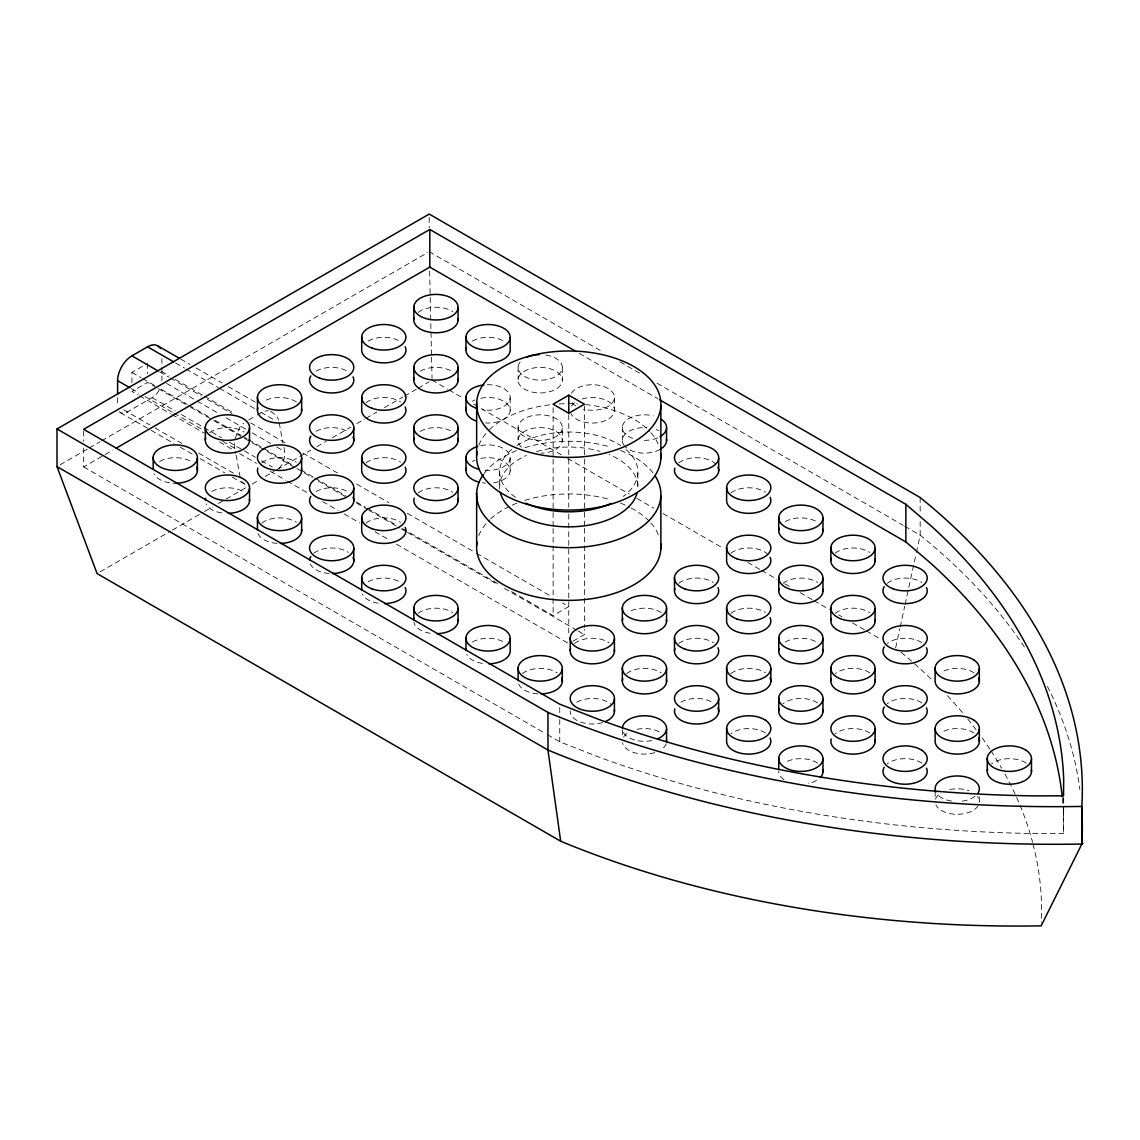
<?xml version="1.0" encoding="UTF-8"?>
<svg xmlns="http://www.w3.org/2000/svg" width="1140" height="1140" viewBox="0 0 1140 1140"><rect width="100%" height="100%" fill="white"/><g stroke="black" fill="none" stroke-linecap="round" stroke-linejoin="round"><path stroke-width="0.75" stroke-dasharray="5 3.75" d="M547.428 734.673L559.754 741.798L597.075 756.404A849.785 490.613 0 0 0 1034.92 833.511L1063.52 833.44L1063.691 806.635M895.669 647.819L899.816 628.753M900.187 627.014L904.718 606.224M905.089 604.485L916.019 554.211M916.403 552.472L920.165 535.144L920.165 519.755M234.926 439.085L239.714 427.386A19.836 13.78 -73 0 1 243.647 423.139M278.815 468.383C285.428 462.47 285.599 452.651 283.19 444.714M131.941 382.784L131.941 372.395L146.148 364.187M159.044 390.365A13.822 7.98 -60 0 1 152.133 397.661L127.381 411.953A13.822 7.98 -60 0 1 119.244 411.626M60.078 464.807L87.766 448.818M89.305 447.934L100.064 441.722M101.602 440.824L427.671 252.581M83.676 448.12L83.676 466.93L103.683 455.387M105.222 454.504L112.903 450.058M248.691 419.976L255.802 415.872M257.227 415.046L261.488 412.58A19.836 13.78 -73 0 1 268.37 410.842M100.149 571.796L170.786 531.012M172.325 530.129L203.048 512.387M204.573 511.504L212.254 507.072M218.395 503.524L224.552 499.976M226.076 499.092L249.119 485.782M252.182 484.016L259.478 479.812M265.292 476.449L274.042 471.404M276.949 469.723L310.736 450.214M316.877 446.666L326.097 441.351M332.239 437.803L350.664 427.158M356.806 423.61L364.487 419.178M366.026 418.295L376.77 412.082M384.451 407.65L402.89 397.019M404.415 396.122L416.713 389.039M418.238 388.142L428.996 381.943M511.618 591.603L553.128 615.572L568.76 606.537L562.619 602.989M573.021 641.179L584.407 634.61L584.407 629.294M232.346 477.232L246.368 485.027M270.565 411.255L276.108 415.316A21.29 14.777 -73 0 1 278.502 420.019M429.21 251.684L603.117 352.103M620.046 361.865L641.606 374.305M656.996 383.197L903.236 525.369M904.775 526.253L920.165 535.144A870.561 502.612 0 0 1 1024.646 647.378M579.263 353.371L657.837 398.729M921.875 642.718L919.538 641.364A22.116 12.768 0 0 0 887.305 643.473M974.002 672.814L971.665 671.474A22.116 12.768 0 0 0 941.597 672.116M432.06 380.161L447.464 389.053M449.003 389.951L462.868 397.945M473.656 404.173L561.436 454.86M567.606 458.423L629.209 493.991M636.918 498.436L653.847 508.212M663.095 513.556L723.159 548.226M747.812 562.462L760.123 569.572M761.663 570.456L777.067 579.348M784.776 583.794L790.932 587.356M800.166 592.686L812.492 599.811M814.031 600.695L829.435 609.587M838.684 614.916L841.762 616.697M852.535 622.924L864.861 630.035M866.4 630.933L880.265 638.927M869.735 672.814L867.398 671.474A22.116 12.768 0 0 0 835.178 673.569M921.875 702.91L919.538 701.57A22.116 12.768 0 0 0 887.305 703.665M974.002 733.006L971.665 731.666A22.116 12.768 0 0 0 941.597 732.308M1026.128 763.102L1023.791 761.762A22.116 12.768 0 0 0 991.572 763.857M296.315 401.95L293.978 400.596A22.116 12.768 0 0 0 263.924 401.251M661.228 612.622L658.892 611.268A22.116 12.768 0 0 0 628.824 611.923M817.608 702.91L815.271 701.57A22.116 12.768 0 0 0 783.052 703.665M869.735 733.006L867.398 731.666A22.116 12.768 0 0 0 835.178 733.761M921.875 763.102L919.538 761.762A22.116 12.768 0 0 0 887.305 763.857M180.69 359.086L189.881 364.387M196.009 367.921L222.058 382.955M228.185 386.503L255.759 402.42M175.617 363.005L184.523 368.149M186.062 369.032L218.395 387.7M219.792 388.512L255.332 409.032M260.918 412.253L274.626 420.176M161.41 371.355L169.09 375.787M175.246 379.349L202.92 395.324M204.445 396.207L233.657 413.065M250.572 422.826L285.926 443.246M302.827 453.007L338.181 473.414M356.635 484.072L388.911 502.697M407.351 513.356L474.995 552.401M476.534 553.285L551.846 596.776M159.643 371.839L168.877 377.169M170.416 378.067L201.21 395.837M207.366 399.399L232.004 413.62M166.511 383.382L195.595 400.183M197.135 401.066L218.566 413.45M226.233 417.867L246.14 429.353M252.268 432.901L270.636 443.503M276.764 447.037L284.43 451.469M765.481 733.006L763.144 731.666A22.116 12.768 0 0 0 730.925 733.761M817.608 763.102L815.271 761.762A22.116 12.768 0 0 0 785.203 762.404M131.941 372.395L141.161 377.725M142.7 378.608L154.997 385.705M161.139 389.253L187.273 404.344M188.812 405.227L208.791 416.77M214.947 420.318L241.082 435.409M242.606 436.292L247.223 438.957M248.762 439.841L262.599 447.835M264.138 448.718L291.797 464.693M301.031 470.022L313.329 477.118M314.854 478.002L345.605 495.757M356.364 501.971L365.584 507.3M367.123 508.184L396.335 525.041M402.477 528.59L497.781 583.623M156.807 387.743L147.573 382.413L131.941 391.433L138.083 394.996M158.346 388.626L189.097 406.382M190.637 407.279L212.183 419.705M213.707 420.589L242.934 437.461M244.473 438.358L250.629 441.907M252.168 442.79L295.232 467.657M296.77 468.54L312.146 477.432M318.302 480.98L347.529 497.852M356.763 503.182L367.522 509.395M369.061 510.278L399.827 528.048M401.366 528.932L405.982 531.596M407.522 532.48L498.266 584.877M504.422 588.425L576.712 630.164M578.251 631.061L584.407 634.61M152.133 397.661L175.246 410.999M181.417 414.561L221.474 437.689M229.183 442.135L255.374 457.268M261.544 460.817L272.332 467.044M131.314 388.583L138.923 392.986M145.022 396.506L172.439 412.338M173.964 413.207L204.431 430.806M222.699 441.351L234.897 448.391L235.809 453.449M139.621 395.879L170.387 413.635M171.926 414.532L204.231 433.172M219.607 442.049L233.458 450.043M239.599 453.606L256.529 463.367M270.365 471.361L285.741 480.239M287.28 481.123L308.826 493.563M322.663 501.557L338.038 510.435M344.195 513.983L359.57 522.861M374.96 531.739L388.797 539.733M396.492 544.179L568.76 643.63M123.733 409.844L149.767 424.878M155.111 427.97L181.916 443.446M198.773 453.178L233.985 473.513M120.47 412.637L149.582 429.452M151.121 430.336L174.107 443.603M180.234 447.151L194.028 455.117M200.156 458.651L224.68 472.815M83.676 466.93L545.889 733.79M244.601 484.315L241.737 481.436M279.2 422.812L282.891 443.032M236.123 455.131L240.113 477.047M429.637 271.049L430.193 295.688M430.222 297.454L431.519 355.523M431.561 357.29L432.032 378.409M1063.691 798.085L1063.691 804.926M1063.52 797.53L1063.52 807.79M1063.52 809.5L1063.52 833.44M979.331 797.216L979.331 802.004A22.116 12.768 0 0 0 977.507 796.433M935.128 791.459L935.128 799.453M920.165 497.524L920.165 512.914M637.844 473.157L637.844 488.205A69.112 39.9 0 0 0 609.031 454.532M622.355 427.101L622.355 439.897M622.355 729.671L622.355 736.069M614.432 397.96L614.432 410.756M584.407 405.968L584.407 457.368M584.407 459.135L584.407 510.535M584.407 512.316L584.407 526.495M584.407 528.262L584.407 627.513M568.76 414.703L568.76 457.525M568.76 459.107L568.76 507.157M568.76 514.168L568.76 632.999M562.305 367.864L562.305 380.66A22.116 12.768 0 0 1 528.433 390.992A22.116 12.768 0 0 1 529.872 368.89A22.116 12.768 0 0 1 562.305 380.66M562.305 428.056A22.116 12.768 0 0 1 528.433 438.401A22.116 12.768 0 0 1 529.872 416.299A22.116 12.768 0 0 1 562.305 428.056L562.305 440.852M559.754 707.598L559.754 717.858M559.754 719.568L559.754 741.798M553.128 407.75L553.128 457.482M553.128 459.249L553.128 510.763M553.128 512.544L553.128 526.751M553.128 528.533L553.128 615.572M518.101 366.909L518.101 379.705M518.101 427.101L518.101 439.897M510.178 397.96L510.178 410.756M510.178 458.152L510.178 470.948M499.676 470.649L499.676 485.711M429.21 217.484L429.21 227.743M161.909 358.516L161.909 380.732M147.573 363.375L147.573 373.749M117.605 397.76L117.605 406.31M83.676 431.02L83.676 441.28M1047.489 686.522A870.561 502.612 0 0 1 1079.836 789.336M901.127 652.294A783.508 452.352 0 0 1 933.119 681.093M947.454 695.742A783.508 452.352 0 0 1 963.457 713.811M967.774 719.041A783.508 452.352 0 0 1 976.04 729.614M982.124 737.865A783.508 452.352 0 0 1 990.005 749.308M990.959 750.747A783.508 452.352 0 0 1 1001.661 768.16M1004.953 774.017A783.508 452.352 0 0 1 1019.331 803.672M1020.001 805.268A783.508 452.352 0 0 1 1032.598 842.332M1033.011 843.956A783.508 452.352 0 0 1 1041.347 922.317M1062.423 798.485A852.136 491.967 0 0 1 1063.264 808.531M1063.378 810.198A852.136 491.967 0 0 1 1063.691 816.895M234.897 448.391A21.29 14.777 -73 0 1 234.555 442.263M785.203 521.635A22.116 12.768 0 0 1 817.608 522.334M835.178 553.171A22.116 12.768 0 0 1 869.735 552.43M887.305 583.281A22.116 12.768 0 0 1 921.875 582.526M730.925 553.171A22.116 12.768 0 0 1 767.448 553.969M783.052 583.281A22.116 12.768 0 0 1 817.608 582.526M678.799 583.281A22.116 12.768 0 0 1 713.355 582.526M730.925 613.377A22.116 12.768 0 0 1 765.481 612.622M678.799 643.473A22.116 12.768 0 0 1 713.355 642.718M730.925 673.569A22.116 12.768 0 0 1 765.481 672.814M574.532 643.473A22.116 12.768 0 0 1 609.102 642.718M626.672 673.569A22.116 12.768 0 0 1 661.228 672.814M666.188 743.707A22.116 12.768 0 0 1 662.255 748.923M654.802 752.628A22.116 12.768 0 0 1 622.483 742.767M623.58 737.124A22.116 12.768 0 0 1 628.824 732.308M637.16 729.286A22.116 12.768 0 0 1 661.228 733.006M537.724 693.832A22.116 12.768 0 0 1 518.23 682.575M522.405 673.569A22.116 12.768 0 0 1 556.961 672.814M602.661 722.532A22.116 12.768 0 0 1 570.228 710.761M576.697 702.212A22.116 12.768 0 0 1 611.054 704.449M680.951 702.212A22.116 12.768 0 0 1 713.355 702.91M651.767 740.601A22.116 12.768 0 0 1 622.483 729.971M816.482 780.458A22.116 12.768 0 0 1 808.146 783.494M784.078 779.76A22.116 12.768 0 0 1 778.748 770.953M978.106 805.752A22.116 12.768 0 0 1 942.808 811.21L940.472 809.856A22.116 12.768 0 0 1 935.869 804.84M935.498 799.154A22.116 12.768 0 0 1 939.446 793.953M949.933 789.479A22.116 12.768 0 0 1 969 790.718M975.028 796.319A22.116 12.768 0 0 1 961.348 801.292M951.515 801.078A22.116 12.768 0 0 1 942.808 798.413L940.472 797.074A22.116 12.768 0 0 1 936.966 793.853M366.026 402.691A22.116 12.768 0 0 1 400.582 401.95M366.026 462.883A22.116 12.768 0 0 1 400.582 462.142M480.767 398.231A22.116 12.768 0 0 1 510.05 408.847A22.116 12.768 0 0 1 485.597 422.969M472.43 401.251A22.116 12.768 0 0 1 474.938 399.998M487.25 384.722A22.116 12.768 0 0 1 510.05 398.915A22.116 12.768 0 0 1 482.348 409.816M209.632 432.787A22.116 12.768 0 0 1 244.188 432.046M316.051 371.155A22.116 12.768 0 0 1 348.455 371.854M221.702 512.9A22.116 12.768 0 0 1 206.069 503.866M211.784 491.54A22.116 12.768 0 0 1 244.188 492.238M418.152 312.403A22.116 12.768 0 0 1 452.708 311.662M472.43 341.06A22.116 12.768 0 0 1 504.835 341.758M420.304 431.348A22.116 12.768 0 0 1 452.708 432.046M277.077 543.353A22.116 12.768 0 0 1 257.583 532.095M261.758 523.075A22.116 12.768 0 0 1 296.315 522.334M316.051 491.54A22.116 12.768 0 0 1 348.455 492.238M176.13 483.232A22.116 12.768 0 0 1 172.824 483.161M169.575 482.804A22.116 12.768 0 0 1 153.943 473.77M159.657 461.444A22.116 12.768 0 0 1 192.061 462.142M420.304 371.155A22.116 12.768 0 0 1 452.708 371.854M545.932 355.053A22.116 12.768 0 0 1 561.08 371.611A22.116 12.768 0 0 1 531.354 379.093A22.116 12.768 0 0 1 520.652 361.423M261.758 462.883A22.116 12.768 0 0 1 296.315 462.142M368.177 341.06A22.116 12.768 0 0 1 400.582 341.758M329.204 573.449A22.116 12.768 0 0 1 310.322 564.058M313.885 553.171A22.116 12.768 0 0 1 348.455 552.43M521.479 447.165A22.116 12.768 0 0 1 531.867 428.54A22.116 12.768 0 0 1 561.821 437.689A22.116 12.768 0 0 1 541.03 453.136M366.026 523.075A22.116 12.768 0 0 1 400.582 522.334M571.453 393.272A22.116 12.768 0 0 1 600.153 385.548A22.116 12.768 0 0 1 612.821 402.306A22.116 12.768 0 0 1 583.481 409.189M575.572 405.811A22.116 12.768 0 0 1 572.066 402.591M581.999 398.986A22.116 12.768 0 0 1 612.607 405.17A22.116 12.768 0 0 1 599.64 422.327A22.116 12.768 0 0 1 570.969 413.578M571.453 406.054A22.116 12.768 0 0 1 574.532 402.691M480.767 445.626A22.116 12.768 0 0 1 510.178 457.197A22.116 12.768 0 0 1 482.348 470.008M418.152 492.979A22.116 12.768 0 0 1 452.708 492.238M480.767 458.423A22.116 12.768 0 0 1 509.438 467.172A22.116 12.768 0 0 1 492.181 483.018M485.597 483.161A22.116 12.768 0 0 1 482.348 482.804M472.43 461.444A22.116 12.768 0 0 1 474.938 460.204M482.348 663.38A22.116 12.768 0 0 1 466.716 654.36M472.43 642.019A22.116 12.768 0 0 1 504.835 642.718M430.222 633.284A22.116 12.768 0 0 1 413.963 622.383M418.152 613.377A22.116 12.768 0 0 1 452.708 612.622M378.095 603.188A22.116 12.768 0 0 1 362.449 594.168M368.177 581.827A22.116 12.768 0 0 1 400.582 582.526M660.103 449.402A22.116 12.768 0 0 1 625.732 447.165M624.193 445.483A22.116 12.768 0 0 1 646.936 427.685M656.227 429.566A22.116 12.768 0 0 1 658.892 430.692M730.925 492.979A22.116 12.768 0 0 1 765.481 492.238M678.799 462.883A22.116 12.768 0 0 1 715.322 463.681M657.595 437.86A22.116 12.768 0 0 1 641.991 440.268M632.7 438.401A22.116 12.768 0 0 1 624.905 421.615A22.116 12.768 0 0 1 653.305 415.886M835.178 613.377A22.116 12.768 0 0 1 869.735 612.622M478.828 535.543A92.155 53.21 0 0 1 489.445 520.068M490.642 518.928A92.155 53.21 0 0 1 510.777 505.804M512.288 505.106A92.155 53.21 0 0 1 516.962 503.153M524.728 500.417A92.155 53.21 0 0 1 610.598 499.748M620.559 503.153A92.155 53.21 0 0 1 629.707 507.243M631.132 507.984A92.155 53.21 0 0 1 649.8 521.821M650.869 523.004A92.155 53.21 0 0 1 658.692 535.543M785.203 642.019A22.116 12.768 0 0 1 817.608 642.718M316.051 431.348A22.116 12.768 0 0 1 348.455 432.046M478.828 445.255A92.155 53.21 0 0 1 487.179 432.117M489.445 429.78A92.155 53.21 0 0 1 551.09 404.643M559.27 403.945A92.155 53.21 0 0 1 577.439 403.888M585.618 404.558A92.155 53.21 0 0 1 649.8 431.519M650.869 432.701A92.155 53.21 0 0 1 658.165 443.959M625.917 449.474A69.112 39.9 0 0 1 623.366 496.37M515.508 497.339A69.112 39.9 0 0 1 514.154 447.45M516.919 445.526A69.112 39.9 0 0 1 620.602 445.526M499.748 489.046A69.112 39.9 0 0 1 526.395 455.43M536.612 451.639A69.112 39.9 0 0 1 600.139 451.397M484.186 473.357A92.155 53.21 0 0 1 516.962 450.485M524.728 447.749A92.155 53.21 0 0 1 610.598 447.08M620.559 450.485A92.155 53.21 0 0 1 652.864 472.744"/><path stroke-width="1.5" d="M1081.575 806.408A870.561 502.612 0 0 1 1081.846 844.042L1041.162 925.837A781.399 451.141 0 0 1 560.68 841.22L97.071 573.562L57 466.588L57 428.968L429.21 214.064L920.165 497.524A870.561 502.612 0 0 1 1081.846 806.422L1081.846 844.042L1083 843.372M117.605 394.34L117.605 380.674A20.278 11.699 -60 0 1 131.941 355.837L147.573 346.817A20.278 11.699 -60 0 1 160.341 348.484M429.823 229.468L83.676 429.31L559.754 704.178L597.075 718.784A849.785 490.613 0 0 0 1034.92 795.891L1063.52 795.82L1063.691 779.276A852.136 491.967 0 0 0 931.095 525.925L905.873 504.322L429.823 229.468L429.823 267.088L115.981 448.291M568.76 395.167L553.128 404.187L568.76 413.222L584.407 404.187L568.76 395.167L568.76 412.922M429.823 267.088L576.184 351.59M659.376 399.627L905.873 541.942L931.095 563.545A852.136 491.967 0 0 1 1062.252 796.817M157.705 345.805L179.165 358.188M147.573 346.817L173.75 361.921M131.941 355.837L158.104 370.956M117.605 380.674L129.789 387.714M57 428.968L547.955 712.414A868.224 501.258 0 0 0 1081.846 806.422M57 466.588L547.955 750.035A868.224 501.258 0 0 0 1081.846 844.042M560.68 841.22L547.955 750.035L547.955 712.414M1031.472 759.126L1031.472 771.908M987.269 758.171L987.269 770.953M979.331 668.838L979.331 681.62M979.331 729.03L979.331 741.812M935.128 667.883L935.128 680.666A22.116 12.768 0 0 0 940.472 689.472L942.808 690.826A22.116 12.768 0 0 0 969 691.952A22.116 12.768 0 0 0 978.605 677.844M935.128 728.075L935.128 740.857A22.116 12.768 0 0 0 940.472 749.664L942.808 751.018A22.116 12.768 0 0 0 969 752.144A22.116 12.768 0 0 0 978.605 738.036M905.873 504.322L905.873 541.942M875.078 548.44A22.116 12.768 0 0 1 841.206 558.785A22.116 12.768 0 0 1 842.645 536.683A22.116 12.768 0 0 1 875.078 548.44L875.078 561.236M875.078 608.646A22.116 12.768 0 0 1 841.206 618.977A22.116 12.768 0 0 1 842.645 596.875A22.116 12.768 0 0 1 875.078 608.646L875.078 621.428M875.078 668.838L875.078 681.62M875.078 729.03L875.078 741.812M830.875 547.485L830.875 560.282M830.875 607.691L830.875 620.474M830.875 667.883L830.875 680.666M822.952 518.344A22.116 12.768 0 0 1 789.08 528.689A22.116 12.768 0 0 1 790.519 506.588A22.116 12.768 0 0 1 822.952 518.344L822.952 531.14M822.952 578.536A22.116 12.768 0 0 1 789.08 588.881A22.116 12.768 0 0 1 790.519 566.779A22.116 12.768 0 0 1 822.952 578.536L822.952 591.332M822.952 638.742A22.116 12.768 0 0 1 789.08 649.073A22.116 12.768 0 0 1 790.519 626.971A22.116 12.768 0 0 1 822.952 638.742L822.952 651.524M822.952 698.934L822.952 711.716M822.952 759.126L822.952 771.908M778.748 517.389L778.748 530.186M778.748 577.581L778.748 590.378M778.748 637.787L778.748 650.57M778.748 697.979L778.748 710.761M778.748 758.171L778.748 769.357M770.825 668.838A22.116 12.768 0 0 1 736.953 679.169A22.116 12.768 0 0 1 738.378 657.068A22.116 12.768 0 0 1 770.825 668.838L770.825 681.62M726.622 487.293L726.622 500.089A22.116 12.768 0 0 0 751.189 513.257A22.116 12.768 0 0 0 770.084 497.268M726.622 547.485L726.622 560.282A22.116 12.768 0 0 0 751.189 573.449A22.116 12.768 0 0 0 770.084 557.46M726.622 607.691L726.622 620.474A22.116 12.768 0 0 0 751.189 633.641A22.116 12.768 0 0 0 770.084 617.652M726.622 667.883L726.622 680.666A22.116 12.768 0 0 0 751.189 693.832A22.116 12.768 0 0 0 770.084 677.844M726.622 728.075L726.622 740.857A22.116 12.768 0 0 0 731.951 749.664L734.288 751.018A22.116 12.768 0 0 0 760.48 752.144A22.116 12.768 0 0 0 770.084 738.036M718.684 458.152A22.116 12.768 0 0 1 684.827 468.497A22.116 12.768 0 0 1 686.251 446.396A22.116 12.768 0 0 1 718.684 458.152L718.684 470.948M718.684 698.934A22.116 12.768 0 0 1 684.827 709.265A22.116 12.768 0 0 1 686.251 687.164A22.116 12.768 0 0 1 718.684 698.934L718.684 711.716M674.495 577.581L674.495 590.378M674.495 637.787L674.495 650.57M666.558 428.056L666.558 440.852M666.558 608.646A22.116 12.768 0 0 1 632.7 618.977A22.116 12.768 0 0 1 634.125 596.875A22.116 12.768 0 0 1 666.558 608.646L666.558 621.428M666.558 668.838A22.116 12.768 0 0 1 632.7 679.169A22.116 12.768 0 0 1 634.125 657.068A22.116 12.768 0 0 1 666.558 668.838L666.558 681.62M666.558 729.03L666.558 741.812A22.116 12.768 0 0 0 666.444 739.903M660.872 405.868A92.155 53.21 0 0 1 520.196 449.402A92.155 53.21 0 0 1 525.212 357.305A92.155 53.21 0 0 1 660.872 405.868L660.872 458.536M660.872 496.157L660.872 548.824M622.355 607.691L622.355 620.474M622.355 667.883L622.355 680.666M614.432 638.742A22.116 12.768 0 0 1 580.559 649.073A22.116 12.768 0 0 1 581.999 626.971A22.116 12.768 0 0 1 614.432 638.742L614.432 651.524M614.432 698.934A22.116 12.768 0 0 1 580.559 709.265A22.116 12.768 0 0 1 581.999 687.164A22.116 12.768 0 0 1 614.432 698.934L614.432 711.716M570.228 637.787L570.228 650.57M562.305 668.838A22.116 12.768 0 0 1 528.433 679.169A22.116 12.768 0 0 1 529.872 657.068A22.116 12.768 0 0 1 562.305 668.838L562.305 681.62M518.101 667.883L518.101 680.666M510.178 337.768A22.116 12.768 0 0 1 476.306 348.099A22.116 12.768 0 0 1 477.745 325.997A22.116 12.768 0 0 1 510.178 337.768L510.178 350.564A22.116 12.768 0 0 1 485.597 362.777A22.116 12.768 0 0 1 466.346 347.714M510.178 638.742A22.116 12.768 0 0 1 476.306 649.073A22.116 12.768 0 0 1 477.745 626.971A22.116 12.768 0 0 1 510.178 638.742L510.178 651.524A22.116 12.768 0 0 1 488.903 663.808M476.648 402.52L476.648 455.188M476.648 492.808L476.648 545.476M465.975 336.813L465.975 349.61M465.975 397.005L465.975 409.801M465.975 457.197L465.975 469.993M465.975 637.787L465.975 650.57A22.116 12.768 0 0 1 466.346 648.674M458.052 307.672A22.116 12.768 0 0 1 424.18 318.003A22.116 12.768 0 0 1 425.605 295.901A22.116 12.768 0 0 1 458.052 307.672L458.052 320.468M458.052 367.864A22.116 12.768 0 0 1 424.18 378.195A22.116 12.768 0 0 1 425.605 356.108A22.116 12.768 0 0 1 458.052 367.864L458.052 380.66M458.052 428.056A22.116 12.768 0 0 1 424.18 438.401A22.116 12.768 0 0 1 425.605 416.299A22.116 12.768 0 0 1 458.052 428.056L458.052 440.852M458.052 488.248A22.116 12.768 0 0 1 424.18 498.593A22.116 12.768 0 0 1 425.605 476.492A22.116 12.768 0 0 1 458.052 488.248L458.052 501.044M458.052 608.646A22.116 12.768 0 0 1 424.18 618.977A22.116 12.768 0 0 1 425.605 596.875A22.116 12.768 0 0 1 458.052 608.646L458.052 621.428M413.849 306.717L413.849 319.514M413.849 366.909L413.849 379.705M413.849 427.101L413.849 439.897M413.849 607.691L413.849 620.474A22.116 12.768 0 0 1 414.219 618.578M361.708 336.813L361.708 349.61A22.116 12.768 0 0 0 386.289 362.777A22.116 12.768 0 0 0 405.184 346.774M361.708 397.005L361.708 409.801A22.116 12.768 0 0 0 386.289 422.969A22.116 12.768 0 0 0 405.184 406.966M361.708 457.197L361.708 469.993A22.116 12.768 0 0 0 386.289 483.161A22.116 12.768 0 0 0 405.184 467.172M361.708 517.389L361.708 530.186A22.116 12.768 0 0 0 386.289 543.353A22.116 12.768 0 0 0 405.184 527.364M361.708 577.581L361.708 590.378M353.785 428.056A22.116 12.768 0 0 1 319.913 438.401A22.116 12.768 0 0 1 321.352 416.299A22.116 12.768 0 0 1 353.785 428.056L353.785 440.852M353.785 488.248A22.116 12.768 0 0 1 319.913 498.593A22.116 12.768 0 0 1 321.352 476.492A22.116 12.768 0 0 1 353.785 488.248L353.785 501.044M353.785 548.44A22.116 12.768 0 0 1 319.913 558.785A22.116 12.768 0 0 1 321.352 536.683A22.116 12.768 0 0 1 353.785 548.44L353.785 561.236M301.658 397.96A22.116 12.768 0 0 1 267.786 408.291A22.116 12.768 0 0 1 269.225 386.203A22.116 12.768 0 0 1 301.658 397.96L301.658 410.756M301.658 458.152A22.116 12.768 0 0 1 267.786 468.497A22.116 12.768 0 0 1 269.225 446.396A22.116 12.768 0 0 1 301.658 458.152L301.658 470.948M301.658 518.344A22.116 12.768 0 0 1 267.786 528.689A22.116 12.768 0 0 1 269.225 506.588A22.116 12.768 0 0 1 301.658 518.344L301.658 531.14M257.455 397.005L257.455 409.801M257.455 517.389L257.455 530.186M249.532 428.056A22.116 12.768 0 0 1 215.66 438.401A22.116 12.768 0 0 1 217.099 416.299A22.116 12.768 0 0 1 249.532 428.056L249.532 440.852M249.532 488.248A22.116 12.768 0 0 1 215.66 498.593A22.116 12.768 0 0 1 217.099 476.492A22.116 12.768 0 0 1 249.532 488.248L249.532 501.044M205.328 427.101L205.328 439.897M197.405 458.152A22.116 12.768 0 0 1 163.533 468.497A22.116 12.768 0 0 1 164.958 446.396A22.116 12.768 0 0 1 197.405 458.152L197.405 470.948M153.202 457.197L153.202 468.397M822.823 529.231A22.116 12.768 0 0 1 800.024 543.424A22.116 12.768 0 0 1 779.119 528.29M874.95 559.327A22.116 12.768 0 0 1 852.15 573.52A22.116 12.768 0 0 1 831.245 558.386M926.464 587.556A22.116 12.768 0 0 1 904.277 603.616A22.116 12.768 0 0 1 884.227 586.644M926.464 647.748A22.116 12.768 0 0 1 916.873 661.856A22.116 12.768 0 0 1 890.682 660.73L888.345 659.376A22.116 12.768 0 0 1 884.227 646.836M822.823 589.423A22.116 12.768 0 0 1 800.024 603.616A22.116 12.768 0 0 1 779.119 588.482M717.958 587.556A22.116 12.768 0 0 1 708.353 601.664A22.116 12.768 0 0 1 682.162 600.538L679.825 599.184A22.116 12.768 0 0 1 674.866 588.482M874.95 679.711A22.116 12.768 0 0 1 863.308 692.436A22.116 12.768 0 0 1 838.556 690.826L836.219 689.472A22.116 12.768 0 0 1 831.245 678.77M666.444 619.519A22.116 12.768 0 0 1 643.63 633.712A22.116 12.768 0 0 1 622.725 618.578M822.823 709.807A22.116 12.768 0 0 1 811.181 722.532A22.116 12.768 0 0 1 786.429 720.922L784.078 719.568A22.116 12.768 0 0 1 779.119 708.866M717.958 647.748A22.116 12.768 0 0 1 697.423 663.808A22.116 12.768 0 0 1 674.866 648.674M614.303 649.615A22.116 12.768 0 0 1 591.503 663.808A22.116 12.768 0 0 1 570.599 648.674M666.444 679.711A22.116 12.768 0 0 1 643.63 693.904A22.116 12.768 0 0 1 622.725 678.77M561.564 677.844A22.116 12.768 0 0 1 541.03 693.904M614.303 709.807A22.116 12.768 0 0 1 605.468 721.52M717.958 707.94A22.116 12.768 0 0 1 697.423 724A22.116 12.768 0 0 1 674.866 708.866M622.355 728.075A22.116 12.768 0 0 1 654.802 717.26A22.116 12.768 0 0 1 657.595 738.82M874.95 739.903A22.116 12.768 0 0 1 863.308 752.628A22.116 12.768 0 0 1 838.556 751.018L836.219 749.664A22.116 12.768 0 0 1 831.245 738.962M926.464 707.94A22.116 12.768 0 0 1 916.873 722.048A22.116 12.768 0 0 1 890.682 720.922L888.345 719.568A22.116 12.768 0 0 1 884.227 707.028M822.823 769.999A22.116 12.768 0 0 1 820.401 777.409M926.464 768.132A22.116 12.768 0 0 1 916.873 782.254A22.116 12.768 0 0 1 890.682 781.114L888.345 779.76A22.116 12.768 0 0 1 884.227 767.22M1031.344 769.999A22.116 12.768 0 0 1 1019.702 782.724A22.116 12.768 0 0 1 994.935 781.114L992.598 779.76A22.116 12.768 0 0 1 987.639 769.058M978.106 792.956A22.116 12.768 0 0 0 974.002 780.415L971.665 779.062A22.116 12.768 0 0 0 945.473 777.922A22.116 12.768 0 0 0 935.869 792.044M301.53 408.847A22.116 12.768 0 0 1 278.73 423.04A22.116 12.768 0 0 1 257.825 407.906M301.53 529.231A22.116 12.768 0 0 1 280.383 543.424M476.306 421.088A22.116 12.768 0 0 1 466.346 407.906M476.306 408.291A22.116 12.768 0 0 1 466.346 395.11A22.116 12.768 0 0 1 483.959 384.935M249.404 438.943A22.116 12.768 0 0 1 226.604 453.136A22.116 12.768 0 0 1 205.699 438.002M353.044 376.87A22.116 12.768 0 0 1 343.454 390.992A22.116 12.768 0 0 1 317.262 389.866L314.925 388.512A22.116 12.768 0 0 1 310.807 375.958M457.924 318.559A22.116 12.768 0 0 1 435.124 332.752A22.116 12.768 0 0 1 414.219 317.618M249.404 499.135A22.116 12.768 0 0 1 228.257 513.328M205.328 500.089A22.116 12.768 0 0 1 205.699 498.194M457.924 438.943A22.116 12.768 0 0 1 435.124 453.136A22.116 12.768 0 0 1 414.219 438.002M353.044 497.268A22.116 12.768 0 0 1 330.857 513.328A22.116 12.768 0 0 1 310.807 496.356M196.664 467.172A22.116 12.768 0 0 1 176.13 483.232M457.924 378.751A22.116 12.768 0 0 1 435.124 392.944A22.116 12.768 0 0 1 414.219 377.81M527.065 357.119A22.116 12.768 0 0 1 539.377 354.626M301.53 469.039A22.116 12.768 0 0 1 278.73 483.232A22.116 12.768 0 0 1 257.825 468.098M353.044 557.46A22.116 12.768 0 0 1 332.51 573.52M309.581 560.282A22.116 12.768 0 0 1 310.807 556.548M457.924 499.135A22.116 12.768 0 0 1 435.124 513.328A22.116 12.768 0 0 1 414.219 498.194M479.228 469.381A22.116 12.768 0 0 1 465.975 458.152A22.116 12.768 0 0 1 477.745 446.396M479.228 482.177A22.116 12.768 0 0 1 466.346 468.098M457.924 619.519A22.116 12.768 0 0 1 436.777 633.712M405.184 587.556A22.116 12.768 0 0 1 384.636 603.616M666.444 438.943A22.116 12.768 0 0 1 660.103 449.402M717.958 467.172A22.116 12.768 0 0 1 697.423 483.232A22.116 12.768 0 0 1 674.866 468.098M661.228 419.249A22.116 12.768 0 0 1 660.103 436.606M874.95 619.519A22.116 12.768 0 0 1 852.15 633.712A22.116 12.768 0 0 1 831.245 618.578M660.73 543.808A92.155 53.21 0 0 1 567.321 600.353A92.155 53.21 0 0 1 477.019 542.141M822.823 649.615A22.116 12.768 0 0 1 800.024 663.808A22.116 12.768 0 0 1 779.119 648.674M353.044 437.076A22.116 12.768 0 0 1 330.857 453.136A22.116 12.768 0 0 1 310.807 436.15M660.73 453.521A92.155 53.21 0 0 1 567.321 510.065A92.155 53.21 0 0 1 477.019 451.853M611.125 503.438A69.112 39.9 0 0 1 525.711 503.125M637.018 493.207A69.112 39.9 0 0 1 568.034 526.851A69.112 39.9 0 0 1 500.289 492.366M655.471 476.463A92.155 53.21 0 0 1 567.022 547.67A92.155 53.21 0 0 1 483.303 474.582M921.875 629.936L919.538 628.582A22.116 12.768 0 0 0 889.471 629.223A22.116 12.768 0 0 0 888.345 646.594L890.682 647.933A22.116 12.768 0 0 0 920.75 647.292A22.116 12.768 0 0 0 921.875 629.936M974.002 660.032L971.665 658.678A22.116 12.768 0 0 0 941.597 659.319A22.116 12.768 0 0 0 940.472 676.69L942.808 678.029A22.116 12.768 0 0 0 972.876 677.388A22.116 12.768 0 0 0 974.002 660.032M869.735 660.032L867.398 658.678A22.116 12.768 0 0 0 837.344 659.319A22.116 12.768 0 0 0 836.219 676.69L838.556 678.029A22.116 12.768 0 0 0 868.623 677.388A22.116 12.768 0 0 0 869.735 660.032M921.875 690.128L919.538 688.774A22.116 12.768 0 0 0 889.471 689.415A22.116 12.768 0 0 0 888.345 706.786L890.682 708.125A22.116 12.768 0 0 0 920.75 707.484A22.116 12.768 0 0 0 921.875 690.128M974.002 720.224L971.665 718.87A22.116 12.768 0 0 0 941.597 719.525A22.116 12.768 0 0 0 940.472 736.882L942.808 738.221A22.116 12.768 0 0 0 972.876 737.58A22.116 12.768 0 0 0 974.002 720.224M1026.128 750.319L1023.791 748.966A22.116 12.768 0 0 0 993.724 749.621A22.116 12.768 0 0 0 992.598 766.978L994.935 768.317A22.116 12.768 0 0 0 1025.003 767.676A22.116 12.768 0 0 0 1026.128 750.319M817.608 690.128L815.271 688.774A22.116 12.768 0 0 0 785.203 689.415A22.116 12.768 0 0 0 784.078 706.786L786.429 708.125A22.116 12.768 0 0 0 816.482 707.484A22.116 12.768 0 0 0 817.608 690.128M869.735 720.224L867.398 718.87A22.116 12.768 0 0 0 837.344 719.525A22.116 12.768 0 0 0 836.219 736.882L838.556 738.221A22.116 12.768 0 0 0 868.623 737.58A22.116 12.768 0 0 0 869.735 720.224M921.875 750.319L919.538 748.966A22.116 12.768 0 0 0 889.471 749.621A22.116 12.768 0 0 0 888.345 766.978L890.682 768.317A22.116 12.768 0 0 0 920.75 767.676A22.116 12.768 0 0 0 921.875 750.319M765.481 720.224L763.144 718.87A22.116 12.768 0 0 0 733.077 719.525A22.116 12.768 0 0 0 731.951 736.882L734.288 738.221A22.116 12.768 0 0 0 764.356 737.58A22.116 12.768 0 0 0 765.481 720.224M817.608 750.319L815.271 748.966A22.116 12.768 0 0 0 785.203 749.621A22.116 12.768 0 0 0 784.078 766.978L786.429 768.317A22.116 12.768 0 0 0 816.482 767.676A22.116 12.768 0 0 0 817.608 750.319M736.953 558.785A22.116 12.768 0 0 0 770.825 548.44A22.116 12.768 0 0 0 738.378 536.683A22.116 12.768 0 0 0 736.953 558.785M684.827 588.881A22.116 12.768 0 0 0 718.684 578.536A22.116 12.768 0 0 0 686.251 566.779A22.116 12.768 0 0 0 684.827 588.881M893.347 588.881A22.116 12.768 0 0 0 927.205 578.536A22.116 12.768 0 0 0 894.772 566.779A22.116 12.768 0 0 0 893.347 588.881M736.953 618.977A22.116 12.768 0 0 0 770.825 608.646A22.116 12.768 0 0 0 738.378 596.875A22.116 12.768 0 0 0 736.953 618.977M684.827 649.073A22.116 12.768 0 0 0 718.684 638.742A22.116 12.768 0 0 0 686.251 626.971A22.116 12.768 0 0 0 684.827 649.073M372.053 408.291A22.116 12.768 0 0 0 405.911 397.96A22.116 12.768 0 0 0 373.478 386.203A22.116 12.768 0 0 0 372.053 408.291M319.913 378.195A22.116 12.768 0 0 0 353.785 367.864A22.116 12.768 0 0 0 321.352 356.108A22.116 12.768 0 0 0 319.913 378.195M372.053 468.497A22.116 12.768 0 0 0 405.911 458.152A22.116 12.768 0 0 0 373.478 446.396A22.116 12.768 0 0 0 372.053 468.497M372.053 348.099A22.116 12.768 0 0 0 405.911 337.768A22.116 12.768 0 0 0 373.478 325.997A22.116 12.768 0 0 0 372.053 348.099M372.053 528.689A22.116 12.768 0 0 0 405.911 518.344A22.116 12.768 0 0 0 373.478 506.588A22.116 12.768 0 0 0 372.053 528.689M372.053 588.881A22.116 12.768 0 0 0 405.911 578.536A22.116 12.768 0 0 0 373.478 566.779A22.116 12.768 0 0 0 372.053 588.881M736.953 498.593A22.116 12.768 0 0 0 770.825 488.248A22.116 12.768 0 0 0 738.378 476.492A22.116 12.768 0 0 0 736.953 498.593"/></g></svg>
